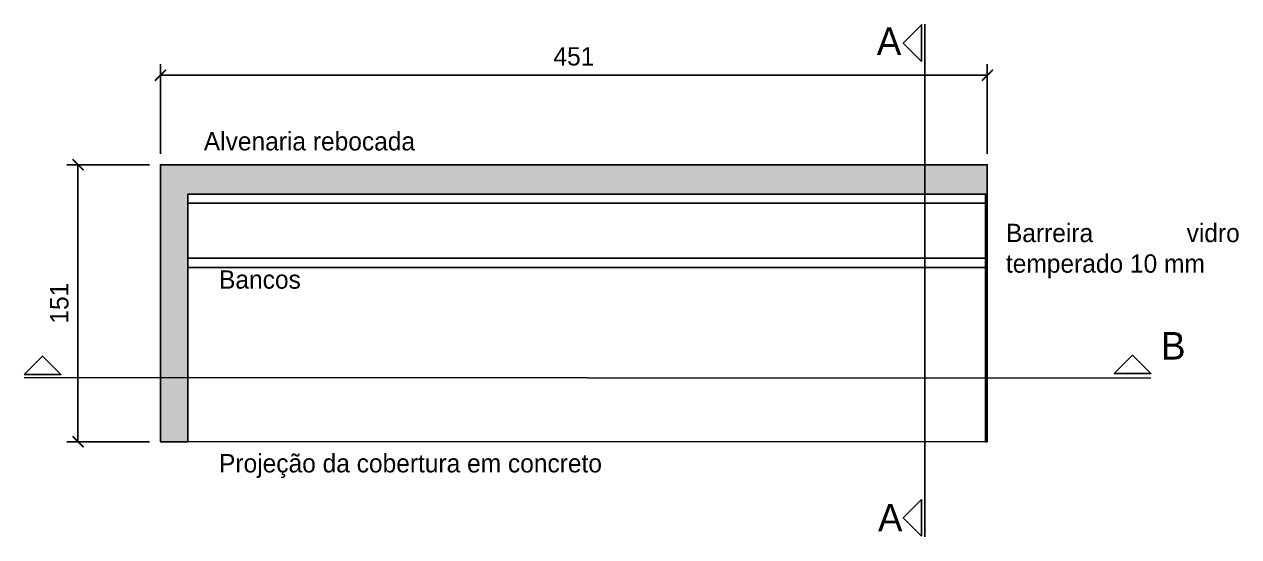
# Model space of a CAD drawing. Header units: centimetres. Extents: x 44.3 to 101.2, y -313.1 to -290.9.
# Drawn here: x 72.77 to 79.39, y -299.92 to -297.13 of the extents above; entities that cross this region are included whole.
import ezdxf

# ---------------------------------------------------------------- set-up
doc = ezdxf.new("R2010")
doc.units = ezdxf.units.CM
doc.header["$LTSCALE"] = 0.5
doc.linetypes.add('ACAD_ISO03W100', pattern=[30, 12, -18])
doc.layers.get('0').update_dxf_attribs({"lineweight": 0})
doc.layers.get('0').transparency = 0.9
doc.layers.get('Defpoints').update_dxf_attribs({"color": 130})
doc.layers.add('CARIMBO', color=250, linetype='Continuous')
doc.layers.add('COTA', color=10, linetype='Continuous')
doc.layers.get('0').off()
doc.styles.add('Century Gothic_B', font='GOTHICB.TTF', dxfattribs={"height": 0.15})
doc.styles.add('COTA40', font='GOTHIC.TTF', dxfattribs={"height": 0.1})
doc.dimstyles.new('COTA40', dxfattribs={"dimscale": 0, "dimtxt": 0.1, "dimasz": 0.06, "dimexe": 0.06, "dimexo": 0.059, "dimgap": 0.05, "dimtad": 1, "dimdec": 0, "dimlfac": 100, "dimzin": 0, "dimdsep": 46, "dimtxsty": 'COTA40', "dimblk": 'ARCHTICK', "dimcen": 0.09, "dimclrt": 7, "dimadec": 0, "dimazin": 0, "dimtfac": 1.5, "dimtdec": 0, "dimtix": 1, "dimtmove": 2, "dimatfit": 3, "dimfxl": 1, "dimtolj": 1, "dimtzin": 0, "dimarcsym": 0})

# ---------------------------------------------------------------- blocks, each defined once
blk = doc.blocks.new('_ArchTick')
at = {"color": 0, "linetype": 'ByBlock', "const_width": 0.15}
blk.add_lwpolyline([(-0.5, -0.5), (0.5, 0.5)], dxfattribs=at)
blk = doc.blocks.new('*D27')
at = {"layer": 'COTA', "color": 0, "lineweight": -2, "transparency": 16777216}
for p, q in [((73.5133, -297.8379), (73.5133, -297.3493)), ((78.0233, -297.8379), (78.0233, -297.3493)), ((73.5133, -297.4093), (78.0233, -297.4093))]:
    blk.add_line(p, q, dxfattribs=at)
at = {"layer": 'Defpoints', "color": 0, "transparency": 16777216}
for p in [(78.0233, -297.4093), (73.5133, -297.8969), (78.0233, -297.8969)]:
    blk.add_point(p, dxfattribs=at)
at = {"layer": 'COTA', "color": 0, "lineweight": -2, "transparency": 16777216, "xscale": 0.06, "yscale": 0.06, "zscale": 0.06, "rotation": 180}
blk.add_blockref('_ArchTick', (73.5133, -297.4093), dxfattribs=at)
at = {"layer": 'COTA', "color": 0, "lineweight": -2, "transparency": 16777216, "xscale": 0.06, "yscale": 0.06, "zscale": 0.06}
blk.add_blockref('_ArchTick', (78.0233, -297.4093), dxfattribs=at)
at = {"layer": 'COTA', "color": 7, "transparency": 16777216, "insert": (75.7683, -297.3068), "char_height": 0.1, "attachment_point": 5, "style": 'COTA40'}
blk.add_mtext('\\A1;451', dxfattribs=at)
blk = doc.blocks.new('*D28')
at = {"layer": 'COTA', "color": 0, "lineweight": -2, "transparency": 16777216}
for p, q in [((73.4543, -297.8969), (73.0033, -297.8969)), ((73.0633, -297.8969), (73.0633, -299.4069)), ((73.4543, -299.4069), (73.0033, -299.4069))]:
    blk.add_line(p, q, dxfattribs=at)
at = {"layer": 'Defpoints', "color": 0, "lineweight": 5, "transparency": 16777216}
for p in [(73.5133, -297.8969), (73.0633, -299.4069), (73.5133, -299.4069)]:
    blk.add_point(p, dxfattribs=at)
at = {"layer": 'COTA', "color": 0, "lineweight": -2, "transparency": 16777216, "xscale": 0.06, "yscale": 0.06, "zscale": 0.06}
for p, rotation in [((73.0633, -297.8969), 90), ((73.0633, -299.4069), 270)]:
    blk.add_blockref('_ArchTick', p, dxfattribs=dict(at, rotation=rotation))
at = {"layer": 'COTA', "color": 7, "transparency": 16777216, "insert": (72.962, -298.6519), "char_height": 0.1, "attachment_point": 5, "rotation": 90, "style": 'COTA40'}
blk.add_mtext('\\A1;151', dxfattribs=at)

msp = doc.modelspace()

# ---------------------------------------------------------------- hatches: boundary and pattern name
at = {"layer": 'CARIMBO', "true_color": 0xcd6928}
h = msp.add_hatch(color=32, dxfattribs=at)
h.dxf.hatch_style = 1
h.paths.add_polyline_path([(73.6633, -299.4069), (73.6633, -298.0569), (78.0233, -298.0569), (78.0233, -297.8969), (73.5133, -297.8969), (73.5133, -299.4069)])
at = {"layer": 'CARIMBO'}
h = msp.add_hatch(dxfattribs=at)
h.set_pattern_fill('ANSI32', color=4, scale=0.002)
h.set_pattern_definition([(45, (72.778125, -296.412878), (-0.013470384, 0.013470384), []), (45, (72.787106, -296.412878), (-0.013470384, 0.013470384), [])])
h.paths.add_polyline_path([(78.0233, -298.0569), (78.0233, -299.4069), (78.0133, -299.4069), (78.0133, -298.0569)])

# ---------------------------------------------------------------- linework, layer by layer
for p, q in [((77.6646, -297.3338), (77.6646, -297.1338)), ((77.6818, -299.9248), (77.6818, -297.1314)), ((77.6646, -299.9222), (77.6646, -299.7222))]:
    msp.add_line(p, q, dxfattribs=at)
for points in [[(77.6646, -297.3338), (77.6646, -297.1338), (77.5646, -297.2338), (77.6646, -297.3338)], [(73.6633, -298.1069), (78.0133, -298.1069)], [(73.6633, -298.4069), (78.0133, -298.4069)], [(73.6633, -298.4569), (78.0133, -298.4569)], [(72.7704, -299.0408), (72.9704, -299.0408), (72.8704, -298.9408), (72.7704, -299.0408)], [(78.7161, -299.036), (78.9161, -299.036), (78.8161, -298.936), (78.7161, -299.036)], [(77.6646, -299.9222), (77.6646, -299.7222), (77.5646, -299.8222), (77.6646, -299.9222)]]:
    msp.add_lwpolyline(points, dxfattribs=at)
at = {"layer": 'CARIMBO', "color": 30, "true_color": 0xf26722}
for points in [[(73.6633, -299.4069), (73.5133, -299.4069), (73.5133, -297.8969), (78.0233, -297.8969), (78.0233, -298.0569)], [(73.6633, -299.4069), (73.6633, -298.0569), (78.0233, -298.0569)]]:
    msp.add_lwpolyline(points, dxfattribs=at)
at = {"layer": 'CARIMBO', "color": 4}
msp.add_lwpolyline([(78.0233, -298.0569), (78.0233, -299.4069), (78.0133, -299.4069), (78.0133, -298.0569), (78.0233, -298.0569)], dxfattribs=at)
at = {"layer": 'CARIMBO', "linetype": 'Continuous', "lineweight": 5}
for points in [[(75.8433, -299.0594), (72.7704, -299.0594)], [(75.8433, -299.0594), (78.9161, -299.0594)]]:
    msp.add_lwpolyline(points, dxfattribs=at)
at = {"layer": 'CARIMBO', "linetype": 'ACAD_ISO03W100', "lineweight": 5}
msp.add_lwpolyline([(78.0233, -299.4069), (78.0233, -299.4069), (78.0233, -299.4069), (73.6633, -299.4069)], dxfattribs=at)

# ---------------------------------------------------------------- texts
at = {"layer": 'CARIMBO', "attachment_point": 1, "style": 'Century Gothic_B'}
for s, width, heights, insert, char_height in [('{\\fCentury Gothic|b0|i0|c0|p34;A}', 0.489897, [0], (77.4205, -297.1484), 0.15), ('{\\fCentury Gothic|b0|i0|c0|p34;Alvenaria rebocada}', 2.128603, [0.1267], (73.7497, -297.719), 0.1), ('\\pxqj;{\\fCentury Gothic|b0|i0|c0|p34;Barreira vidro temperado 10 mm}', 1.271505, [0.6126], (78.1251, -298.2189), 0.1), ('\\pxqj;{\\fCentury Gothic|b0|i0|c0|p34;Bancos}', 1.849701, [0.358], (73.8328, -298.4727), 0.1), ('{\\fCentury Gothic|b0|i0|c0|p34;B}', 0.489897, [0], (78.971, -298.8091), 0.15), ('\\pxqj;{\\fCentury Gothic|b0|i0|c0|p34;Projeção da cobertura em concreto}', 4.180469, [0.358], (73.8328, -299.4744), 0.1), ('{\\fCentury Gothic|b0|i0|c0|p34;A}', 0.489897, [0], (77.4269, -299.7463), 0.15)]:
    msp.add_mtext_dynamic_manual_height_columns(s, width=width, gutter_width=0.01, heights=heights, dxfattribs=dict(at, insert=insert, char_height=char_height))

# ---------------------------------------------------------------- dimensions: what is measured, and where the dimension line sits
at = {"layer": 'COTA'}
dim = msp.add_linear_dim(base=(78.0233, -297.4093), p1=(73.5133, -297.8969), p2=(78.0233, -297.8969), dimstyle='COTA40', override={"dimscale": 1}, dxfattribs=at)
dim.commit()
dim.dimension.update_dxf_attribs({"geometry": '*D27', "text_midpoint": (75.7683, -297.3068)})
dim = msp.add_linear_dim(base=(73.0633, -299.4069), p1=(73.5133, -297.8969), p2=(73.5133, -299.4069), angle=90, dimstyle='COTA40', override={"dimscale": 1}, dxfattribs=at)
dim.commit()
dim.dimension.update_dxf_attribs({"geometry": '*D28', "text_midpoint": (72.962, -298.6519)})

doc.saveas('drawing.dxf')
